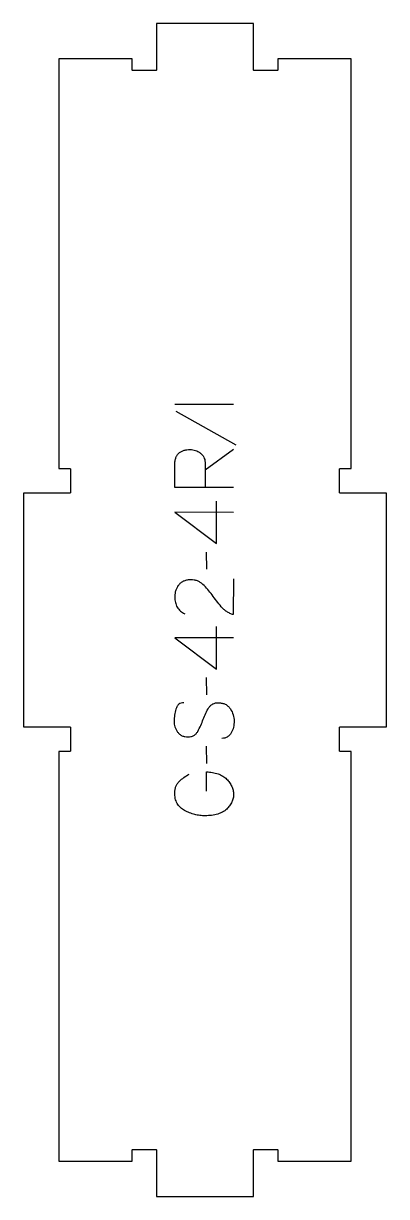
# Model space of a CAD drawing. Extents: x 0 to 186, y 0 to 600.
import ezdxf

# ---------------------------------------------------------------- set-up
doc = ezdxf.new("R2010")
doc.units = 0
doc.layers.add('1_ANYTOOL_1MMDEEP_LABELS_S', color=2, linetype='CONTINUOUS')
doc.layers.add('4_ANYTOOL_CUTTHROUGH_OUTSI', color=5, linetype='CONTINUOUS')

msp = doc.modelspace()

# ---------------------------------------------------------------- linework, layer by layer
at = {"layer": '1_ANYTOOL_1MMDEEP_LABELS_S'}
for p, q in [((77.3, 404.9), (107.3, 404.9)), ((77.771428, 401.385714), (108.542857, 384.2)), ((92.857143, 371.428571), (107.342857, 381.885714)), ((98.642857, 333.671428), (98.642857, 355.442857)), ((93.414286, 329.385714), (93.5, 320.6)), ((98.642857, 269.471428), (98.642857, 291.242857)), ((93.414286, 265.185714), (93.5, 256.4)), ((93.414286, 230.128571), (93.5, 221.342857))]:
    msp.add_line(p, q, dxfattribs=at)
for points in [[(107.3, 362.428571), (77.3, 362.428571), (77.3, 373.785714, -0.030274), (77.407015, 375.551527, -0.049), (77.790178, 377.273214, -0.050774), (78.382634, 378.605737, -0.06445), (79.260714, 379.764285, -0.0646), (80.396745, 380.654197, -0.052254), (81.711607, 381.258928, -0.050381), (83.404156, 381.648064, -0.031337), (85.142857, 381.757142, -0.040022), (86.516914, 381.646982, -0.042626), (87.853571, 381.3125, -0.04247), (89.143291, 380.743815, -0.036572), (90.328571, 379.978571, -0.051097), (91.342526, 379.036793, -0.061981), (92.117857, 377.894642, -0.061813), (92.594357, 376.58564, -0.049309), (92.771428, 375.2, -0.003273), (92.80912, 374.332349, -0.003121), (92.835714, 373.464285, -0.003882), (92.852634, 372.446504, -0.002215), (92.857143, 371.428571), (92.857143, 362.471428)], [(107.257143, 315.671428), (107.214286, 297.371428, -0.034491), (105.466954, 298.034206, -0.037732), (103.833928, 298.941071, -0.037744), (102.359292, 300.080365, -0.03482), (101.064286, 301.421428, -0.00859), (98.665703, 304.380653, -0.008791), (96.371428, 307.421428, 0.020588), (94.137986, 310.240717, 0.025206), (91.657143, 312.842857, 0.046908), (90.355901, 313.863452, 0.051091), (88.882143, 314.610714, 0.050722), (87.233968, 315.059447, 0.041139), (85.528571, 315.2, 0.039396), (83.720985, 315.057355, 0.058519), (81.982143, 314.567857, 0.060358), (80.575027, 313.777299, 0.061397), (79.4, 312.671428, 0.048006), (78.47804, 311.315471, 0.045901), (77.825, 309.810714, 0.045216), (77.42244, 308.070653, 0.034258), (77.3, 306.285714, 0.055622), (77.593987, 303.651143, 0.079896), (78.575, 301.207142, 0.080617), (80.2407, 299.237755, 0.060287), (82.4, 297.8)], [(81.885714, 252.371428, 0.071867), (80.549107, 252.178315, 0.100684), (79.367857, 251.551785, 0.047558), (78.891407, 251.077232, 0.038563), (78.502678, 250.527232, 0.037928), (78.15521, 249.830044, 0.026634), (77.9, 249.092857, 0.028461), (77.214017, 246.069523, 0.041577), (76.957143, 242.985714, 0.036938), (77.068282, 241.483354, 0.041531), (77.4125, 240.017857, 0.041583), (77.989708, 238.64048, 0.038125), (78.778571, 237.371428, 0.057611), (79.770475, 236.301276, 0.065808), (80.991071, 235.507142, 0.06469), (82.450626, 235.029646, 0.046778), (83.985714, 234.885714, 0.052235), (85.535556, 235.04807, 0.075448), (86.985714, 235.592857, 0.076671), (88.158767, 236.508949, 0.061023), (89.042857, 237.714285, 0.021951), (90.570203, 240.743139, 0.018213), (91.85, 243.885714, -0.02405), (93.155462, 246.987198, -0.02981), (94.785714, 249.928571, -0.068439), (95.751645, 251.069873, -0.079282), (97.003571, 251.878571, -0.076308), (98.582253, 252.303571, -0.047772), (100.228571, 252.328571, -0.046243), (101.909531, 252.035336, -0.06359), (103.480357, 251.385714, -0.064671), (104.764546, 250.41289, -0.057073), (105.778571, 249.157142, -0.067522), (107.141482, 246.188834, -0.070793), (107.642857, 242.964285, -0.064027), (107.280342, 239.82527, -0.070447), (106.1, 236.9, -0.054374), (105.250367, 235.741582, -0.074742), (104.139286, 234.842857, -0.075199), (102.832907, 234.319849, -0.057737), (101.428571, 234.157142)], [(93.5, 207.242857), (93.542857, 217.014285, -0.031732), (96.550259, 216.746175, -0.048764), (99.467857, 216.001785, -0.050291), (101.778365, 214.892073, -0.060119), (103.785714, 213.307142, -0.036578), (105.272131, 211.575123, -0.050793), (106.432143, 209.616071, -0.051881), (107.099887, 207.663054, -0.053919), (107.342857, 205.614285, -0.055881), (107.135913, 203.579138, -0.055271), (106.485714, 201.639285, -0.05403), (105.32652, 199.713309, -0.038531), (103.828571, 198.028571, -0.067281), (101.717557, 196.480858, -0.049165), (99.296428, 195.457142, -0.047412), (96.09251, 194.784216, -0.028075), (92.814286, 194.6, -0.03109), (90.122706, 194.767526, -0.031496), (87.473214, 195.269642, -0.031425), (84.84497, 196.120515, -0.02824), (82.335714, 197.278571, -0.064555), (80.184189, 198.807374, -0.078906), (78.558928, 200.873214, -0.076878), (77.584379, 203.496815, -0.050594), (77.3, 206.3, -0.039946), (77.432797, 207.959561, -0.052714), (77.867857, 209.5625, -0.053511), (78.583191, 210.945697, -0.05153), (79.571428, 212.15, -0.040443), (81.99457, 214.190223, -0.04035), (84.714286, 215.814285)]]:
    msp.add_lwpolyline(points, format="xyb", dxfattribs=at)
for points in [[(107.3, 349.657142), (77.257143, 349.7), (98.642857, 333.671428)], [(107.3, 285.457142), (77.257143, 285.5), (98.642857, 269.471428)]]:
    msp.add_lwpolyline(points, dxfattribs=at)
at = {"layer": '4_ANYTOOL_CUTTHROUGH_OUTSI'}
msp.add_lwpolyline([(167.5, 581.5), (130, 581.5), (130, 575.75, -0.414214), (129.75, 575.5), (117.75, 575.5, -0.414214), (117.5, 575.75), (117.5, 599.5), (68, 599.5), (68, 575.75, -0.414214), (67.75, 575.5), (55.75, 575.5, -0.414214), (55.5, 575.75), (55.5, 581.5), (18, 581.5), (18, 372), (23.75, 372, -0.414214), (24, 371.75), (24, 359.75, -0.414214), (23.75, 359.5), (0, 359.5), (0, 240), (23.75, 240, -0.414214), (24, 239.75), (24, 227.75, -0.414214), (23.75, 227.5), (18, 227.5), (18, 18), (55.5, 18), (55.5, 23.75, -0.414214), (55.75, 24), (67.75, 24, -0.414214), (68, 23.75), (68, 0), (117.5, 0), (117.5, 23.75, -0.414214), (117.75, 24), (129.75, 24, -0.414214), (130, 23.75), (130, 18), (167.5, 18), (167.5, 227.5), (161.75, 227.5, -0.414214), (161.5, 227.75), (161.5, 239.75, -0.414214), (161.75, 240), (185.5, 240), (185.5, 359.5), (161.75, 359.5, -0.414214), (161.5, 359.75), (161.5, 371.75, -0.414214), (161.75, 372), (167.5, 372)], format="xyb", close=True, dxfattribs=at)

doc.saveas('drawing.dxf')
